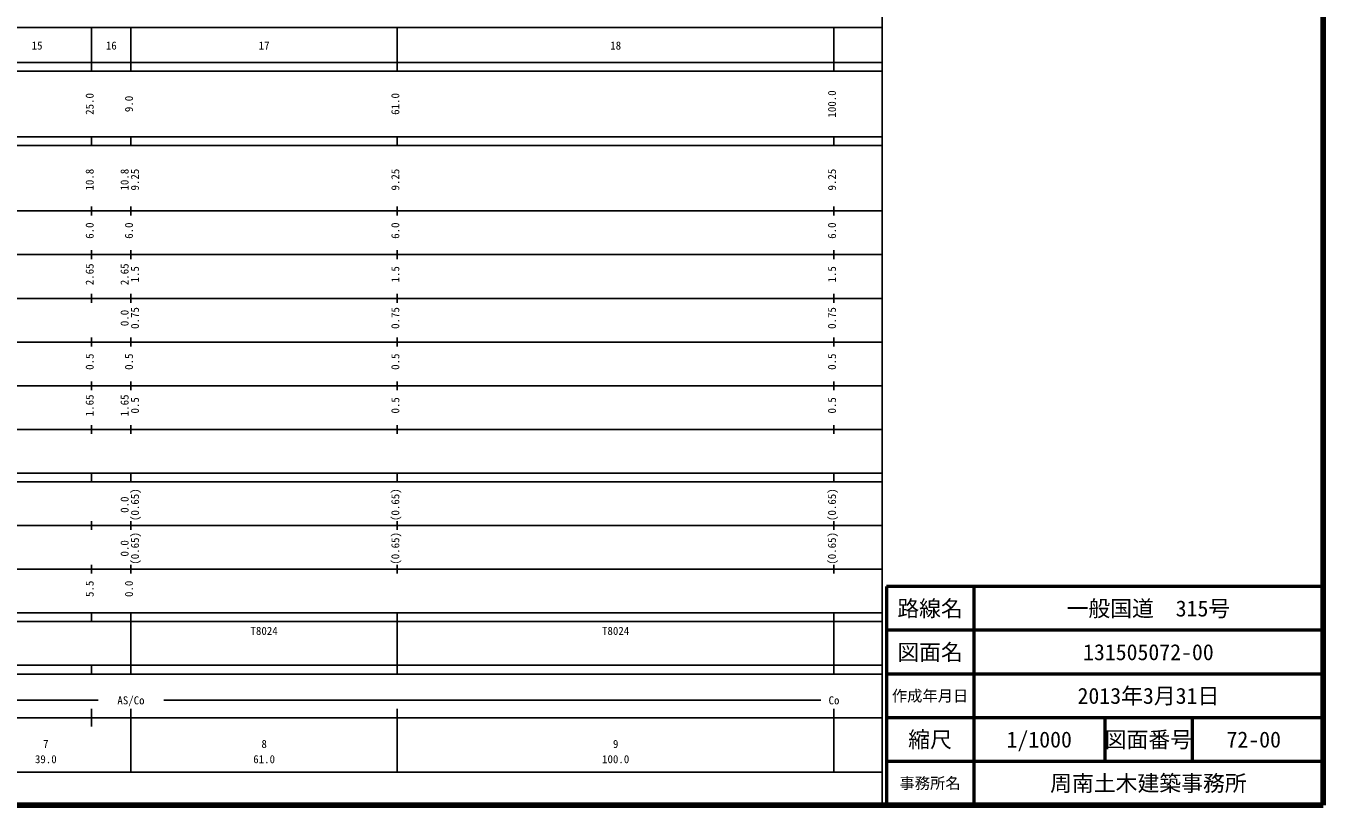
# Model space of a CAD drawing. Units: millimetres on the paper, enlarged 1000 times. Extents: x 40000 to 680000, y 20000 to 380000.
# Drawn here: x 382950 to 680000, y 20000 to 198357 of the extents above; entities that cross this region are included whole.
import ezdxf
from ezdxf.enums import TextEntityAlignment as Align

# ---------------------------------------------------------------- set-up
doc = ezdxf.new("R2010")
doc.units = ezdxf.units.MM
doc.header["$LTSCALE"] = 1000
for name, color, linetype, lineweight in [('M-TTL', 2, 'Continuous', 140), ('M-TTL-BAND', 7, 'Continuous', 25), ('M-TTL-FRAM', 2, 'Continuous', 50), ('M-TTL-LINE', 7, 'Continuous', 50)]:
    doc.layers.add(name, color=color, linetype=linetype, lineweight=lineweight)
doc.layers.add('M-TTL-TXT', color=7, linetype='Continuous')
doc.styles.add('ＭＳ ゴシック', font='')
doc.styles.get('ＭＳ ゴシック').set_extended_font_data('MS Gothic')

msp = doc.modelspace()

# ---------------------------------------------------------------- linework, layer by layer
at = {"layer": 'M-TTL'}
for p, q in [((680000, 20000), (680000, 380000)), ((40000, 20000), (680000, 20000))]:
    msp.add_line(p, q, dxfattribs=at)
at = {"layer": 'M-TTL-BAND'}
for p, q in [((579000, 20000), (579000, 370000)), ((68000, 198000), (579000, 198000)), ((398000, 188000), (398000, 198000)), ((407000, 188000), (407000, 198000)), ((468000, 188000), (468000, 198000)), ((568000, 188000), (568000, 198000)), ((40000, 190000), (579000, 190000)), ((40000, 188000), (579000, 188000)), ((40000, 173000), (579000, 173000)), ((398000, 171000), (398000, 173000)), ((407000, 171000), (407000, 173000)), ((468000, 171000), (468000, 173000)), ((568000, 171000), (568000, 173000)), ((40000, 171000), (579000, 171000)), ((40000, 156000), (579000, 156000)), ((398000, 155000), (398000, 157000)), ((407000, 155000), (407000, 157000)), ((468000, 155000), (468000, 157000)), ((568000, 155000), (568000, 157000)), ((46000, 146000), (579000, 146000)), ((398000, 145000), (398000, 147000)), ((407000, 145000), (407000, 147000)), ((468000, 145000), (468000, 147000)), ((568000, 145000), (568000, 147000)), ((398000, 135000), (398000, 137000)), ((407000, 135000), (407000, 137000)), ((468000, 135000), (468000, 137000)), ((568000, 135000), (568000, 137000)), ((52000, 136000), (579000, 136000)), ((46000, 126000), (579000, 126000)), ((398000, 125000), (398000, 127000)), ((407000, 125000), (407000, 127000)), ((468000, 125000), (468000, 127000)), ((568000, 125000), (568000, 127000)), ((52000, 116000), (579000, 116000)), ((398000, 115000), (398000, 117000)), ((407000, 115000), (407000, 117000)), ((468000, 115000), (468000, 117000)), ((568000, 115000), (568000, 117000)), ((398000, 105000), (398000, 107000)), ((407000, 105000), (407000, 107000)), ((468000, 105000), (468000, 107000)), ((568000, 105000), (568000, 107000)), ((46000, 106000), (579000, 106000)), ((40000, 96000), (579000, 96000)), ((398000, 94000), (398000, 96000)), ((407000, 94000), (407000, 96000)), ((468000, 94000), (468000, 96000)), ((568000, 94000), (568000, 96000)), ((40000, 94000), (579000, 94000)), ((49000, 84000), (579000, 84000)), ((398000, 83000), (398000, 85000)), ((407000, 83000), (407000, 85000)), ((468000, 83000), (468000, 85000)), ((568000, 83000), (568000, 85000)), ((398000, 73000), (398000, 75000)), ((407000, 73000), (407000, 75000)), ((468000, 73000), (468000, 75000)), ((568000, 73000), (568000, 75000)), ((40000, 74000), (579000, 74000)), ((40000, 64000), (579000, 64000)), ((398000, 62000), (398000, 64000)), ((407000, 62000), (407000, 64000)), ((468000, 62000), (468000, 64000)), ((568000, 62000), (568000, 64000)), ((40000, 62000), (579000, 62000)), ((407000, 52000), (407000, 62000)), ((468000, 52000), (468000, 62000)), ((468000, 52000), (468000, 62000)), ((568000, 52000), (568000, 62000)), ((40000, 52000), (579000, 52000)), ((398000, 50000), (398000, 52000)), ((407000, 50000), (407000, 52000)), ((468000, 50000), (468000, 52000)), ((568000, 50000), (568000, 52000)), ((40000, 50000), (579000, 50000)), ((71000, 44000), (399500, 44000)), ((398000, 38000), (398000, 42000)), ((407000, 27500), (407000, 42000)), ((414500, 44000), (565000, 44000)), ((468000, 27500), (468000, 42000)), ((568000, 27500), (568000, 42000)), ((40000, 40000), (579000, 40000)), ((68000, 27500), (579000, 27500))]:
    msp.add_line(p, q, dxfattribs=at)
at = {"layer": 'M-TTL-FRAM'}
for p, q in [((680000, 70000), (580000, 70000)), ((580000, 70000), (580000, 20000))]:
    msp.add_line(p, q, dxfattribs=at)
at = {"layer": 'M-TTL-LINE'}
for p, q in [((600000, 70000), (600000, 20000)), ((680000, 60000), (580000, 60000)), ((680000, 50000), (580000, 50000)), ((680000, 40000), (580000, 40000)), ((630000, 40000), (630000, 30000)), ((650000, 40000), (650000, 30000)), ((680000, 30000), (580000, 30000))]:
    msp.add_line(p, q, dxfattribs=at)

# ---------------------------------------------------------------- texts
at = {"layer": 'M-TTL-BAND', "style": 'ＭＳ ゴシック'}
for s, p in [('15', (385500, 192405)), ('16', (402500, 192405)), ('17', (437500, 192405)), ('18', (518000, 192405)), ('AS/Co', (407000, 42500)), ('Co', (568000, 42500)), ('7', (387500, 32523)), ('8', (437500, 32523)), ('9', (518000, 32523)), ('39.0', (387500, 29033)), ('61.0', (437500, 29033)), ('100.0', (518000, 29033))]:
    msp.add_text(s, height=1833, dxfattribs=at).set_placement(p, align=Align.BOTTOM_CENTER)
for s, p in [('25.0', (399000, 180500)), ('9.0', (408000, 180500)), ('61.0', (469000, 180500)), ('100.0', (569000, 180500)), ('10.8', (399000, 163174)), ('10.8', (407000, 163174)), ('9.25', (409370, 163174)), ('9.25', (469000, 163174)), ('9.25', (569000, 163174)), ('6.0', (399000, 151500)), ('6.0', (408000, 151500)), ('6.0', (469000, 151500)), ('6.0', (569000, 151500)), ('2.65', (399000, 141500)), ('2.65', (407000, 141500)), ('1.5', (409370, 141500)), ('1.5', (469000, 141500)), ('1.5', (569000, 141500)), ('0.75', (409370, 131500)), ('0.75', (469000, 131500)), ('0.75', (569000, 131500)), ('0.0', (407000, 131500)), ('0.5', (399000, 121500)), ('0.5', (408000, 121500)), ('0.5', (469000, 121500)), ('0.5', (569000, 121500)), ('1.65', (399000, 111500)), ('1.65', (407000, 111500)), ('0.5', (409370, 111500)), ('0.5', (469000, 111500)), ('0.5', (569000, 111500)), ('(0.65)', (409370, 88764)), ('(0.65)', (469000, 88764)), ('(0.65)', (569000, 88764)), ('0.0', (407000, 88764)), ('0.0', (407000, 78764)), ('(0.65)', (409370, 78764)), ('(0.65)', (469000, 78764)), ('(0.65)', (569000, 78764)), ('5.5', (399000, 69500)), ('0.0', (408000, 69500))]:
    msp.add_text(s, height=1833, rotation=90, dxfattribs=at).set_placement(p, align=Align.BOTTOM_CENTER)
for p in [(434375, 58405), (514875, 58405)]:
    msp.add_text('T8024', height=1833, dxfattribs=at).set_placement(p, align=Align.BOTTOM_LEFT)
at = {"layer": 'M-TTL-TXT', "style": 'ＭＳ ゴシック'}
for s, height, p in [('路線名', 3666, (590000, 65000)), ('路線名', 3666, (590000, 65000)), ('一般国道\u3000315号', 3666, (640000, 65000)), ('図面名', 3666, (590000, 55000)), ('図面名', 3666, (590000, 55000)), ('131505072-00', 3666, (640000, 55000)), ('作成年月日', 2566, (590000, 45000)), ('作成年月日', 2566, (590000, 45000)), ('2013年3月31日', 3666, (640000, 45000)), ('縮尺', 3666, (590000, 35000)), ('縮尺', 3666, (590000, 35000)), ('1/1000', 3666, (615000, 35000)), ('図面番号', 3666, (640000, 35000)), ('図面番号', 3666, (640000, 35000)), ('72-00', 3666, (664125, 35000)), ('周南土木建築事務所', 3666, (640000, 25000)), ('事務所名', 2566, (590000, 25000)), ('事務所名', 2566, (590000, 25000))]:
    msp.add_text(s, height=height, dxfattribs=at).set_placement(p, align=Align.MIDDLE_CENTER)

doc.saveas('drawing.dxf')
